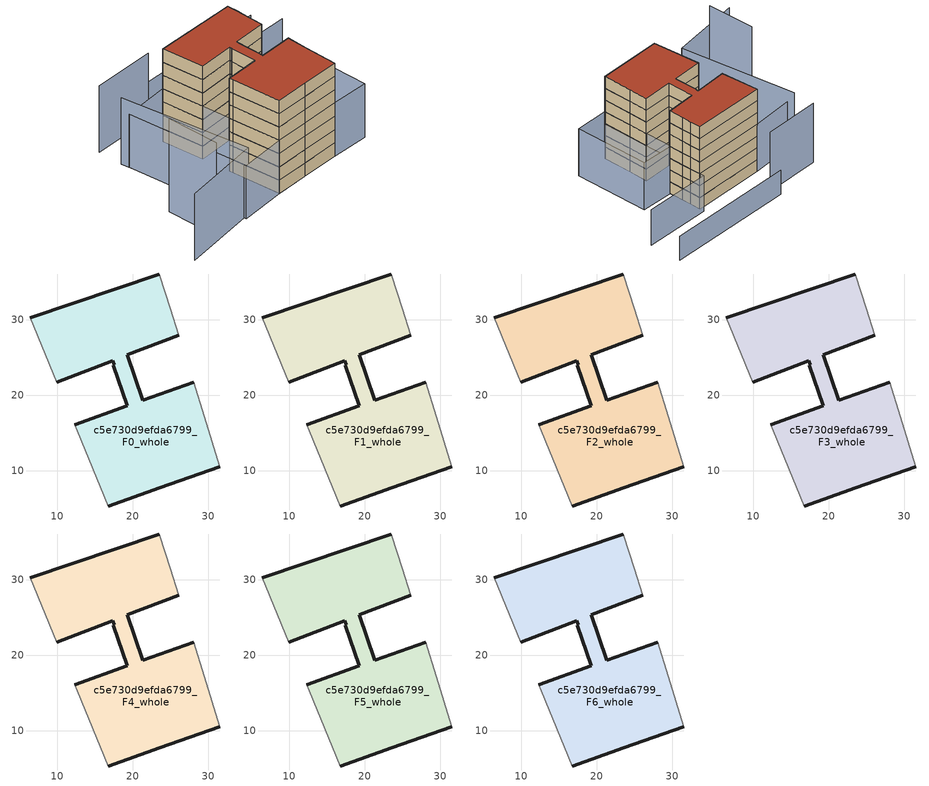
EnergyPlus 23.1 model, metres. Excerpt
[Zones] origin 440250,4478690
c5e730d9efda6799_F0_whole
 floor ground (EU_floor_Construction): 31.57,10.51 29.48,17.19 28.11,21.73 21.35,19.32 19.31,25.38 26.11,27.98 24.99,31.53 24.34,33.6 23.54,36.07 6.39,30.28 9.95,21.75 17.37,24.6 17.53,24.08 17.41,24.01 19.26,18.58 12.3,16.08 12.63,15.28 16.76,5.32 23.56,7.72 z0
 wall outside (EU_wall_Construction): 26.11,27.98 19.31,25.38 21.35,19.32 28.11,21.73 / 31.57,10.51 23.56,7.72 16.76,5.32 / 12.3,16.08 19.26,18.58 17.41,24.01 17.53,24.08 17.37,24.6 9.95,21.75 / 6.39,30.28 23.54,36.07 z0:3
 wall adiabatic (EU_wall_Construction): 23.54,36.07 24.34,33.6 24.99,31.53 26.11,27.98 / 28.11,21.73 29.48,17.19 31.57,10.51 / 16.76,5.32 12.63,15.28 12.3,16.08 / 9.95,21.75 6.39,30.28 z0:3
c5e730d9efda6799_F1_whole
 floor to c5e730d9efda6799_F0_whole (EU_floor_Construction): 31.57,10.51 29.48,17.19 28.11,21.73 21.35,19.32 19.31,25.38 26.11,27.98 24.99,31.53 24.34,33.6 23.54,36.07 6.39,30.28 9.95,21.75 17.37,24.6 17.53,24.08 17.41,24.01 19.26,18.58 12.3,16.08 12.63,15.28 16.76,5.32 23.56,7.72 z3
 wall outside (EU_wall_Construction): 26.11,27.98 19.31,25.38 21.35,19.32 28.11,21.73 / 31.57,10.51 23.56,7.72 16.76,5.32 / 12.3,16.08 19.26,18.58 17.41,24.01 17.53,24.08 17.37,24.6 9.95,21.75 / 6.39,30.28 23.54,36.07 z3:6
 wall adiabatic (EU_wall_Construction): 23.54,36.07 24.34,33.6 24.99,31.53 26.11,27.98 / 28.11,21.73 29.48,17.19 31.57,10.51 / 16.76,5.32 12.63,15.28 12.3,16.08 / 9.95,21.75 6.39,30.28 z3:6
c5e730d9efda6799_F2_whole
 floor to c5e730d9efda6799_F1_whole (EU_floor_Construction): 31.57,10.51 29.48,17.19 28.11,21.73 21.35,19.32 19.31,25.38 26.11,27.98 24.99,31.53 24.34,33.6 23.54,36.07 6.39,30.28 9.95,21.75 17.37,24.6 17.53,24.08 17.41,24.01 19.26,18.58 12.3,16.08 12.63,15.28 16.76,5.32 23.56,7.72 z6
 wall outside (EU_wall_Construction): 26.11,27.98 19.31,25.38 21.35,19.32 28.11,21.73 / 31.57,10.51 23.56,7.72 16.76,5.32 / 12.3,16.08 19.26,18.58 17.41,24.01 17.53,24.08 17.37,24.6 9.95,21.75 / 6.39,30.28 23.54,36.07 z6:9
 wall adiabatic (EU_wall_Construction): 23.54,36.07 24.34,33.6 24.99,31.53 26.11,27.98 / 28.11,21.73 29.48,17.19 31.57,10.51 / 16.76,5.32 12.63,15.28 12.3,16.08 / 9.95,21.75 6.39,30.28 z6:9
c5e730d9efda6799_F3_whole
 floor to c5e730d9efda6799_F2_whole (EU_floor_Construction): 31.57,10.51 29.48,17.19 28.11,21.73 21.35,19.32 19.31,25.38 26.11,27.98 24.99,31.53 24.34,33.6 23.54,36.07 6.39,30.28 9.95,21.75 17.37,24.6 17.53,24.08 17.41,24.01 19.26,18.58 12.3,16.08 12.63,15.28 16.76,5.32 23.56,7.72 z9
 wall outside (EU_wall_Construction): 26.11,27.98 19.31,25.38 21.35,19.32 28.11,21.73 / 31.57,10.51 23.56,7.72 16.76,5.32 / 12.3,16.08 19.26,18.58 17.41,24.01 17.53,24.08 17.37,24.6 9.95,21.75 / 6.39,30.28 23.54,36.07 z9:12
 wall adiabatic (EU_wall_Construction): 23.54,36.07 24.34,33.6 24.99,31.53 26.11,27.98 / 28.11,21.73 29.48,17.19 31.57,10.51 / 16.76,5.32 12.63,15.28 12.3,16.08 / 9.95,21.75 6.39,30.28 z9:12
c5e730d9efda6799_F4_whole
 floor to c5e730d9efda6799_F3_whole (EU_floor_Construction): 31.57,10.51 29.48,17.19 28.11,21.73 21.35,19.32 19.31,25.38 26.11,27.98 24.99,31.53 24.34,33.6 23.54,36.07 6.39,30.28 9.95,21.75 17.37,24.6 17.53,24.08 17.41,24.01 19.26,18.58 12.3,16.08 12.63,15.28 16.76,5.32 23.56,7.72 z12
 wall outside (EU_wall_Construction): 26.11,27.98 19.31,25.38 21.35,19.32 28.11,21.73 / 31.57,10.51 23.56,7.72 16.76,5.32 / 12.3,16.08 19.26,18.58 17.41,24.01 17.53,24.08 17.37,24.6 9.95,21.75 / 6.39,30.28 23.54,36.07 z12:15
 wall adiabatic (EU_wall_Construction): 23.54,36.07 24.34,33.6 24.99,31.53 26.11,27.98 / 28.11,21.73 29.48,17.19 31.57,10.51 / 16.76,5.32 12.63,15.28 12.3,16.08 / 9.95,21.75 6.39,30.28 z12:15
c5e730d9efda6799_F5_whole
 floor to c5e730d9efda6799_F4_whole (EU_floor_Construction): 31.57,10.51 29.48,17.19 28.11,21.73 21.35,19.32 19.31,25.38 26.11,27.98 24.99,31.53 24.34,33.6 23.54,36.07 6.39,30.28 9.95,21.75 17.37,24.6 17.53,24.08 17.41,24.01 19.26,18.58 12.3,16.08 12.63,15.28 16.76,5.32 23.56,7.72 z15
 wall outside (EU_wall_Construction): 26.11,27.98 19.31,25.38 21.35,19.32 28.11,21.73 / 31.57,10.51 23.56,7.72 16.76,5.32 / 12.3,16.08 19.26,18.58 17.41,24.01 17.53,24.08 17.37,24.6 9.95,21.75 / 6.39,30.28 23.54,36.07 z15:18
 wall adiabatic (EU_wall_Construction): 23.54,36.07 24.34,33.6 24.99,31.53 26.11,27.98 / 28.11,21.73 29.48,17.19 31.57,10.51 / 16.76,5.32 12.63,15.28 12.3,16.08 / 9.95,21.75 6.39,30.28 z15:18
c5e730d9efda6799_F6_whole
 floor to c5e730d9efda6799_F5_whole (EU_floor_Construction): 31.57,10.51 29.48,17.19 28.11,21.73 21.35,19.32 19.31,25.38 26.11,27.98 24.99,31.53 24.34,33.6 23.54,36.07 6.39,30.28 9.95,21.75 17.37,24.6 17.53,24.08 17.41,24.01 19.26,18.58 12.3,16.08 12.63,15.28 16.76,5.32 23.56,7.72 z18
 wall outside (EU_wall_Construction): 26.11,27.98 19.31,25.38 21.35,19.32 28.11,21.73 / 31.57,10.51 23.56,7.72 16.76,5.32 / 12.3,16.08 19.26,18.58 17.41,24.01 17.53,24.08 17.37,24.6 9.95,21.75 / 6.39,30.28 23.54,36.07 z18:21
 wall adiabatic (EU_wall_Construction): 23.54,36.07 24.34,33.6 24.99,31.53 26.11,27.98 / 28.11,21.73 29.48,17.19 31.57,10.51 / 16.76,5.32 12.63,15.28 12.3,16.08 / 9.95,21.75 6.39,30.28 z18:21
 roof outside (EU_roof_Construction): 24.34,33.6 24.99,31.53 26.11,27.98 19.31,25.38 21.35,19.32 28.11,21.73 29.48,17.19 31.57,10.51 23.56,7.72 16.76,5.32 12.63,15.28 12.3,16.08 19.26,18.58 17.41,24.01 17.53,24.08 17.37,24.6 9.95,21.75 6.39,30.28 23.54,36.07 z21
shading: -3.02,26.31 6.39,30.28 / 6.39,30.28 16.89,5.38 / 16.89,5.38 7.48,1.41 / 7.48,1.41 -3.02,26.31 / 33.68,30.51 39.33,13.01 / 39.33,13.01 31.57,10.51 / 31.57,10.51 25.93,28 / 25.93,28 33.68,30.51 z0:12; 7.62,37.71 -5.34,33.22 / -3.76,27.96 8.56,2.49 / 8.56,2.49 -7.25,-5.16 z0:15; 36.29,49.7 6.26,39.72 z0:6; -3.68,10.42 0.08,-0.43 z0:21; 31.78,10.74 23.13,37.03 / 23.13,37.03 38.7,42.15 z0:9
[Building]
EU S2 Campaign: North Axis=0; Terrain=City; Solar Distribution=FullExterior
[Site:Location]
Madrid: Latitude=40.5; Longitude=-3.5; Time Zone=1; Elevation=609
[SizingPeriod:WeatherFileDays]
AnnualSizingPeriod: Begin Month=1; Begin Day of Month=1; End Month=12; End Day of Month=31; Day of Week for Start Day=Monday; Use Weather File Daylight Saving Period=No; Use Weather File Rain and Snow Indicators=No
[MATERIAL]
EU_InternalMass_Material: Roughness=MediumRough; Thickness=0.1; Conductivity=1; Density=1800; Specific Heat=900; Thermal Absorptance=0.9; Solar Absorptance=0.7; Visible Absorptance=0.7
[MATERIAL:NOMASS] Roughness=MediumRough; Thermal Absorptance=0.9; Solar Absorptance=0.7; Visible Absorptance=0.7
Name | Thermal Resistance
EU_wall_NoMass | 0.609216
EU_roof_NoMass | 0.513268
EU_floor_NoMass | 0.568163
[CONSTRUCTION]
EU_wall_Construction: EU_wall_NoMass
EU_roof_Construction: EU_roof_NoMass
EU_floor_Construction: EU_floor_NoMass
EU_InternalMass_Construction: EU_InternalMass_Material
[ZONE] Type=1; Multiplier=1; Ceiling Height=autocalculate; Volume=1081.04; Floor Area=autocalculate; Part of Total Floor Area=Yes
c5e730d9efda6799_F0_whole; c5e730d9efda6799_F1_whole; c5e730d9efda6799_F2_whole; c5e730d9efda6799_F3_whole; c5e730d9efda6799_F4_whole; c5e730d9efda6799_F5_whole; c5e730d9efda6799_F6_whole
[INTERNALMASS] Construction=EU_InternalMass_Construction; Surface Area=360.357
Name | Zone or ZoneList
c5e730d9efda6799_F0_whole_EU_InternalMass | c5e730d9efda6799_F0_whole
c5e730d9efda6799_F1_whole_EU_InternalMass | c5e730d9efda6799_F1_whole
c5e730d9efda6799_F2_whole_EU_InternalMass | c5e730d9efda6799_F2_whole
c5e730d9efda6799_F3_whole_EU_InternalMass | c5e730d9efda6799_F3_whole
c5e730d9efda6799_F4_whole_EU_InternalMass | c5e730d9efda6799_F4_whole
c5e730d9efda6799_F5_whole_EU_InternalMass | c5e730d9efda6799_F5_whole
c5e730d9efda6799_F6_whole_EU_InternalMass | c5e730d9efda6799_F6_whole
[OTHEREQUIPMENT] Fuel Type=Electricity; Design Level Calculation Method=Watts/Area; Power per Zone Floor Area=1; Fraction Latent=0; Fraction Radiant=0; Fraction Lost=0; Carbon Dioxide Generation Rate=0; EndUse Subcategory=EU_Step8_InternalGains
Name | Zone or ZoneList or Space or SpaceList | Schedule
EU_Step8_InternalGain_c5e730d9efda6799_F0_whole_f000 | c5e730d9efda6799_F0_whole | EU_Step8_GainSchedule_c5e730d9efda6799_F0_whole_f000
EU_Step8_InternalGain_c5e730d9efda6799_F1_whole_f000 | c5e730d9efda6799_F1_whole | EU_Step8_GainSchedule_c5e730d9efda6799_F1_whole_f000
EU_Step8_InternalGain_c5e730d9efda6799_F2_whole_f000 | c5e730d9efda6799_F2_whole | EU_Step8_GainSchedule_c5e730d9efda6799_F2_whole_f000
EU_Step8_InternalGain_c5e730d9efda6799_F3_whole_f000 | c5e730d9efda6799_F3_whole | EU_Step8_GainSchedule_c5e730d9efda6799_F3_whole_f000
EU_Step8_InternalGain_c5e730d9efda6799_F4_whole_f000 | c5e730d9efda6799_F4_whole | EU_Step8_GainSchedule_c5e730d9efda6799_F4_whole_f000
EU_Step8_InternalGain_c5e730d9efda6799_F5_whole_f000 | c5e730d9efda6799_F5_whole | EU_Step8_GainSchedule_c5e730d9efda6799_F5_whole_f000
EU_Step8_InternalGain_c5e730d9efda6799_F6_whole_f000 | c5e730d9efda6799_F6_whole | EU_Step8_GainSchedule_c5e730d9efda6799_F6_whole_f000
[ZONEVENTILATION:DESIGNFLOWRATE] Schedule=EU_AlwaysOn; Design Flow Rate Calculation Method=AirChanges/Hour; Air Changes per Hour=0.752966; Ventilation Type=Natural; Fan Pressure Rise=0; Fan Total Efficiency=1; Constant Term Coefficient=1; Temperature Term Coefficient=0; Velocity Term Coefficient=0; Velocity Squared Term Coefficient=0; Minimum Indoor Temperature=-100; Maximum Indoor Temperature=100; Delta Temperature=-100; Minimum Outdoor Temperature=-100; Maximum Outdoor Temperature=100; Maximum Wind Speed=40
Name | Zone or ZoneList or Space or SpaceList
EU_ConstantAir_c5e730d9efda6799_F0_whole | c5e730d9efda6799_F0_whole
EU_ConstantAir_c5e730d9efda6799_F1_whole | c5e730d9efda6799_F1_whole
EU_ConstantAir_c5e730d9efda6799_F2_whole | c5e730d9efda6799_F2_whole
EU_ConstantAir_c5e730d9efda6799_F3_whole | c5e730d9efda6799_F3_whole
EU_ConstantAir_c5e730d9efda6799_F4_whole | c5e730d9efda6799_F4_whole
EU_ConstantAir_c5e730d9efda6799_F5_whole | c5e730d9efda6799_F5_whole
EU_ConstantAir_c5e730d9efda6799_F6_whole | c5e730d9efda6799_F6_whole
[HVACTEMPLATE:THERMOSTAT] Constant Heating Setpoint=20; Constant Cooling Setpoint=50
EU_HeatOnly_c5e730d9efda6799_F0_whole; EU_HeatOnly_c5e730d9efda6799_F1_whole; EU_HeatOnly_c5e730d9efda6799_F2_whole; EU_HeatOnly_c5e730d9efda6799_F3_whole; EU_HeatOnly_c5e730d9efda6799_F4_whole; EU_HeatOnly_c5e730d9efda6799_F5_whole; EU_HeatOnly_c5e730d9efda6799_F6_whole
[HVACTEMPLATE:ZONE:IDEALLOADSAIRSYSTEM] System Availability Schedule=EU_AlwaysOn; Maximum Heating Supply Air Temperature=50; Minimum Cooling Supply Air Temperature=13; Maximum Heating Supply Air Humidity Ratio=0.0156; Minimum Cooling Supply Air Humidity Ratio=0.0077; Heating Limit=NoLimit; Cooling Limit=NoLimit; Heating Availability Schedule=EU_AlwaysOn; Cooling Availability Schedule=EU_CoolingOff; Dehumidification Control Type=ConstantSensibleHeatRatio; Cooling Sensible Heat Ratio=0.7; Dehumidification Setpoint=60; Humidification Control Type=None; Humidification Setpoint=30; Outdoor Air Method=None; Outdoor Air Flow Rate per Person=0.00944; Outdoor Air Flow Rate per Zone Floor Area=0; Outdoor Air Flow Rate per Zone=0; Demand Controlled Ventilation Type=None; Outdoor Air Economizer Type=NoEconomizer; Heat Recovery Type=None; Sensible Heat Recovery Effectiveness=0.7; Latent Heat Recovery Effectiveness=0.65
Name | Template Thermostat
c5e730d9efda6799_F0_whole | EU_HeatOnly_c5e730d9efda6799_F0_whole
c5e730d9efda6799_F1_whole | EU_HeatOnly_c5e730d9efda6799_F1_whole
c5e730d9efda6799_F2_whole | EU_HeatOnly_c5e730d9efda6799_F2_whole
c5e730d9efda6799_F3_whole | EU_HeatOnly_c5e730d9efda6799_F3_whole
c5e730d9efda6799_F4_whole | EU_HeatOnly_c5e730d9efda6799_F4_whole
c5e730d9efda6799_F5_whole | EU_HeatOnly_c5e730d9efda6799_F5_whole
c5e730d9efda6799_F6_whole | EU_HeatOnly_c5e730d9efda6799_F6_whole
[SIZING:ZONE] Zone Cooling Design Supply Air Temperature Input Method=SupplyAirTemperature; Zone Cooling Design Supply Air Temperature=13; Zone Heating Design Supply Air Temperature Input Method=SupplyAirTemperature; Zone Heating Design Supply Air Temperature=50; Zone Cooling Design Supply Air Humidity Ratio=0.008; Zone Heating Design Supply Air Humidity Ratio=0.008; Cooling Design Air Flow Method=DesignDay; Cooling Design Air Flow Rate=0; Cooling Minimum Air Flow per Zone Floor Area=0.000762; Cooling Minimum Air Flow=0; Cooling Minimum Air Flow Fraction=0.2; Heating Design Air Flow Method=DesignDay; Heating Design Air Flow Rate=0; Heating Maximum Air Flow per Zone Floor Area=0.002032; Heating Maximum Air Flow=0.141576; Heating Maximum Air Flow Fraction=0.3; Account for Dedicated Outdoor Air System=No; Dedicated Outdoor Air System Control Strategy=NeutralSupplyAir; Dedicated Outdoor Air Low Setpoint Temperature for Design=autosize; Dedicated Outdoor Air High Setpoint Temperature for Design=autosize; Zone Load Sizing Method=Sensible Load Only No Latent Load; Zone Latent Cooling Design Supply Air Humidity Ratio Input Method=HumidityRatioDifference; Zone Cooling Design Supply Air Humidity Ratio Difference=0.005; Zone Latent Heating Design Supply Air Humidity Ratio Input Method=HumidityRatioDifference; Zone Humidification Design Supply Air Humidity Ratio Difference=0.005
c5e730d9efda6799_F0_whole; c5e730d9efda6799_F1_whole; c5e730d9efda6799_F2_whole; c5e730d9efda6799_F3_whole; c5e730d9efda6799_F4_whole; c5e730d9efda6799_F5_whole; c5e730d9efda6799_F6_whole
[SCHEDULE:CONSTANT]
Name | Hourly Value
EU_AlwaysOn | 1
EU_CoolingOff | 0
[SCHEDULE:FILE] Column Number=1; Rows to Skip at Top=0; Number of Hours of Data=8760; Column Separator=Comma; Interpolate to Timestep=No; Minutes per Item=60; Adjust Schedule for Daylight Savings=Yes
Name | File
EU_Step8_GainSchedule_c5e730d9efda6799_F0_whole_f000 | ../../schedules/c5e730d9efda6799/c5e730d9efda6799_F0_whole_f000_gain.csv
EU_Step8_GainSchedule_c5e730d9efda6799_F1_whole_f000 | ../../schedules/c5e730d9efda6799/c5e730d9efda6799_F1_whole_f000_gain.csv
EU_Step8_GainSchedule_c5e730d9efda6799_F2_whole_f000 | ../../schedules/c5e730d9efda6799/c5e730d9efda6799_F2_whole_f000_gain.csv
EU_Step8_GainSchedule_c5e730d9efda6799_F3_whole_f000 | ../../schedules/c5e730d9efda6799/c5e730d9efda6799_F3_whole_f000_gain.csv
EU_Step8_GainSchedule_c5e730d9efda6799_F4_whole_f000 | ../../schedules/c5e730d9efda6799/c5e730d9efda6799_F4_whole_f000_gain.csv
EU_Step8_GainSchedule_c5e730d9efda6799_F5_whole_f000 | ../../schedules/c5e730d9efda6799/c5e730d9efda6799_F5_whole_f000_gain.csv
EU_Step8_GainSchedule_c5e730d9efda6799_F6_whole_f000 | ../../schedules/c5e730d9efda6799/c5e730d9efda6799_F6_whole_f000_gain.csv
